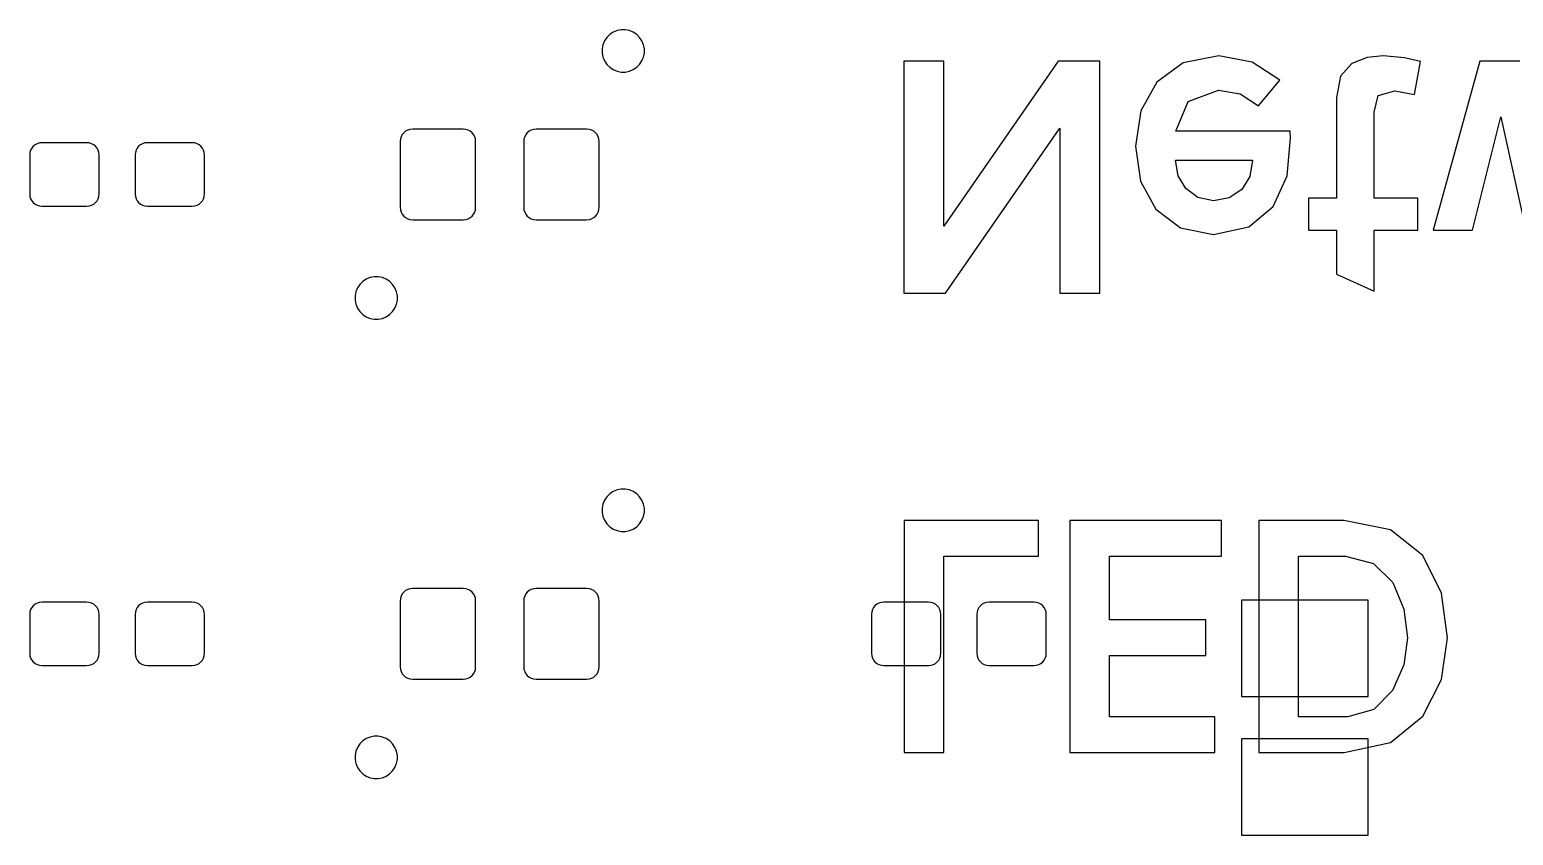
# Model space of a CAD drawing. Extents: x 169 to 33241, y 66 to 35500.
# Drawn here: x 169.3 to 193.92, y 146.32 to 159.69 of the extents above; entities that cross this region are included whole.
import ezdxf

# ---------------------------------------------------------------- set-up
doc = ezdxf.new("R2010")
doc.units = 0

msp = doc.modelspace()

# ---------------------------------------------------------------- linework, layer by layer
at = {"layer": 'Construction'}
for p, q in [((178.8749, 159.5593), (178.8365, 159.5016)), ((178.9238, 159.6081), (178.8749, 159.5593)), ((178.9813, 159.6464), (178.9238, 159.6081)), ((179.0334, 159.668), (178.9813, 159.6464)), ((179.0452, 159.673), (179.0334, 159.668)), ((179.113, 159.6865), (179.0452, 159.673)), ((179.1822, 159.6865), (179.113, 159.6865)), ((179.25, 159.673), (179.1822, 159.6865)), ((179.2618, 159.668), (179.25, 159.673)), ((179.3139, 159.6464), (179.2618, 159.668)), ((179.3714, 159.6081), (179.3139, 159.6464)), ((179.4203, 159.5593), (179.3714, 159.6081)), ((179.4587, 159.5016), (179.4203, 159.5593)), ((178.8101, 159.4379), (178.7966, 159.3701)), ((178.7966, 159.3701), (178.7966, 159.301)), ((178.8365, 159.5016), (178.8101, 159.4379)), ((178.8101, 159.4379), (178.8101, 159.4379)), ((179.4852, 159.4379), (179.4587, 159.5016)), ((179.4987, 159.3701), (179.4852, 159.4379)), ((179.4852, 159.4379), (179.4852, 159.4379)), ((179.4987, 159.301), (179.4987, 159.3701)), ((178.7966, 159.301), (178.8101, 159.2332)), ((178.8101, 159.2332), (178.8256, 159.1956)), ((178.8256, 159.1956), (178.8366, 159.1692)), ((178.8366, 159.1692), (178.875, 159.1118)), ((178.875, 159.1118), (178.9239, 159.0628)), ((179.3714, 159.0628), (179.4203, 159.1118)), ((179.4203, 159.1118), (179.4587, 159.1692)), ((179.4587, 159.1692), (179.4697, 159.1956)), ((179.4697, 159.1956), (179.4852, 159.2332)), ((179.4852, 159.2332), (179.4987, 159.301)), ((178.9239, 159.0628), (178.9814, 159.0244)), ((178.9814, 159.0244), (179.0453, 158.998)), ((179.0453, 158.998), (179.0453, 158.998)), ((179.0453, 158.998), (179.0453, 158.998)), ((179.0453, 158.998), (179.1131, 158.9845)), ((179.1131, 158.9845), (179.1823, 158.9845)), ((179.1823, 158.9845), (179.25, 158.998)), ((179.25, 158.998), (179.3139, 159.0244)), ((179.25, 158.998), (179.25, 158.998)), ((179.25, 158.998), (179.25, 158.998)), ((179.3139, 159.0244), (179.3714, 159.0628)), ((175.4507, 157.87431), (175.4467, 157.82881)), ((175.4621, 157.91191), (175.4507, 157.87431)), ((175.4807, 157.94671), (175.4621, 157.91191)), ((175.5057, 157.97721), (175.4807, 157.94671)), ((175.5362, 158.00211), (175.5057, 157.97721)), ((175.571, 158.02061), (175.5362, 158.00211)), ((175.6087, 158.03201), (175.571, 158.02061)), ((175.654, 158.03701), (175.6087, 158.03201)), ((176.4907, 158.03701), (175.654, 158.03701)), ((176.536, 158.03201), (176.4907, 158.03701)), ((176.5737, 158.02061), (176.536, 158.03201)), ((176.6085, 158.00211), (176.5737, 158.02061)), ((176.639, 157.97721), (176.6085, 158.00211)), ((176.664, 157.94671), (176.639, 157.97721)), ((176.6826, 157.91191), (176.664, 157.94671)), ((176.694, 157.87431), (176.6826, 157.91191)), ((176.698, 157.82881), (176.694, 157.87431)), ((177.50082, 157.87431), (177.49682, 157.82881)), ((177.51222, 157.91191), (177.50082, 157.87431)), ((177.53082, 157.94671), (177.51222, 157.91191)), ((177.55582, 157.97721), (177.53082, 157.94671)), ((177.58632, 158.00211), (177.55582, 157.97721)), ((177.62102, 158.02061), (177.58632, 158.00211)), ((177.65872, 158.03201), (177.62102, 158.02061)), ((177.70402, 158.03701), (177.65872, 158.03201)), ((178.5407, 158.03701), (177.70402, 158.03701)), ((178.586, 158.03201), (178.5407, 158.03701)), ((178.6237, 158.02061), (178.586, 158.03201)), ((178.6585, 158.00211), (178.6237, 158.02061)), ((178.6889, 157.97721), (178.6585, 158.00211)), ((178.7139, 157.94671), (178.6889, 157.97721)), ((178.7325, 157.91191), (178.7139, 157.94671)), ((178.7439, 157.87431), (178.7325, 157.91191)), ((178.7479, 157.82881), (178.7439, 157.87431)), ((169.30087, 157.65006), (169.29687, 157.60486)), ((169.29687, 157.60486), (169.29687, 156.9663)), ((169.31227, 157.68766), (169.30087, 157.65006)), ((169.33077, 157.72216), (169.31227, 157.68766)), ((169.35567, 157.75236), (169.33077, 157.72216)), ((169.38597, 157.77726), (169.35567, 157.75236)), ((169.42057, 157.79586), (169.38597, 157.77726)), ((169.45807, 157.80706), (169.42057, 157.79586)), ((169.50317, 157.81206), (169.45807, 157.80706)), ((170.2419, 157.81206), (169.50317, 157.81206)), ((170.287, 157.80706), (170.2419, 157.81206)), ((170.3245, 157.79586), (170.287, 157.80706)), ((170.3591, 157.77726), (170.3245, 157.79586)), ((170.3894, 157.75236), (170.3591, 157.77726)), ((170.4143, 157.72216), (170.3894, 157.75236)), ((170.4328, 157.68766), (170.4143, 157.72216)), ((170.4442, 157.65006), (170.4328, 157.68766)), ((170.4482, 157.60486), (170.4442, 157.65006)), ((170.4482, 156.9663), (170.4482, 157.60486)), ((171.051, 157.65006), (171.047, 157.60486)), ((171.047, 157.60486), (171.047, 156.9663)), ((171.0624, 157.68766), (171.051, 157.65006)), ((171.0809, 157.72216), (171.0624, 157.68766)), ((171.1057, 157.75236), (171.0809, 157.72216)), ((171.136, 157.77726), (171.1057, 157.75236)), ((171.1706, 157.79586), (171.136, 157.77726)), ((171.2081, 157.80706), (171.1706, 157.79586)), ((171.2532, 157.81206), (171.2081, 157.80706)), ((171.9919, 157.81206), (171.2532, 157.81206)), ((172.037, 157.80706), (171.9919, 157.81206)), ((172.0745, 157.79586), (172.037, 157.80706)), ((172.109, 157.77726), (172.0745, 157.79586)), ((172.1393, 157.75236), (172.109, 157.77726)), ((172.1642, 157.72216), (172.1393, 157.75236)), ((172.1827, 157.68766), (172.1642, 157.72216)), ((172.1941, 157.65006), (172.1827, 157.68766)), ((172.1981, 157.60486), (172.1941, 157.65006)), ((172.1981, 156.9663), (172.1981, 157.60486)), ((175.4467, 157.82881), (175.4467, 156.7422)), ((176.698, 156.7422), (176.698, 157.82881)), ((177.49682, 157.82881), (177.49682, 156.7422)), ((178.7479, 156.7422), (178.7479, 157.82881)), ((169.29687, 156.9663), (169.30087, 156.9211)), ((169.30087, 156.9211), (169.31227, 156.8835)), ((169.31227, 156.8835), (169.33077, 156.8489)), ((170.4143, 156.8489), (170.4328, 156.8835)), ((170.4328, 156.8835), (170.4442, 156.9211)), ((170.4442, 156.9211), (170.4482, 156.9663)), ((171.047, 156.9663), (171.051, 156.9211)), ((171.051, 156.9211), (171.0624, 156.8835)), ((171.0624, 156.8835), (171.0809, 156.8489)), ((172.1642, 156.8489), (172.1827, 156.8835)), ((172.1827, 156.8835), (172.1941, 156.9211)), ((172.1941, 156.9211), (172.1981, 156.9663)), ((169.33077, 156.8489), (169.35567, 156.8187)), ((169.35567, 156.8187), (169.38597, 156.7938)), ((169.38597, 156.7938), (169.42057, 156.7752)), ((169.42057, 156.7752), (169.45807, 156.764)), ((169.45807, 156.764), (169.50317, 156.759)), ((169.50317, 156.759), (170.2419, 156.759)), ((170.2419, 156.759), (170.287, 156.764)), ((170.287, 156.764), (170.3245, 156.7752)), ((170.3245, 156.7752), (170.3591, 156.7938)), ((170.3591, 156.7938), (170.3894, 156.8187)), ((170.3894, 156.8187), (170.4143, 156.8489)), ((171.0809, 156.8489), (171.1057, 156.8187)), ((171.1057, 156.8187), (171.136, 156.7938)), ((171.136, 156.7938), (171.1706, 156.7752)), ((171.1706, 156.7752), (171.2081, 156.764)), ((171.2081, 156.764), (171.2532, 156.759)), ((171.2532, 156.759), (171.9919, 156.759)), ((171.9919, 156.759), (172.037, 156.764)), ((172.037, 156.764), (172.0745, 156.7752)), ((172.0745, 156.7752), (172.109, 156.7938)), ((172.109, 156.7938), (172.1393, 156.8187)), ((172.1393, 156.8187), (172.1642, 156.8489)), ((175.4467, 156.7422), (175.4507, 156.6967)), ((175.4507, 156.6967), (175.4621, 156.6591)), ((175.4621, 156.6591), (175.4807, 156.6243)), ((175.4807, 156.6243), (175.5057, 156.5938)), ((176.639, 156.5938), (176.664, 156.6243)), ((176.664, 156.6243), (176.6826, 156.6591)), ((176.6826, 156.6591), (176.694, 156.6967)), ((176.694, 156.6967), (176.698, 156.7422)), ((177.49682, 156.7422), (177.50082, 156.6967)), ((177.50082, 156.6967), (177.51222, 156.6591)), ((177.51222, 156.6591), (177.53082, 156.6243)), ((177.53082, 156.6243), (177.55582, 156.5938)), ((178.6889, 156.5938), (178.7139, 156.6243)), ((178.7139, 156.6243), (178.7325, 156.6591)), ((178.7325, 156.6591), (178.7439, 156.6967)), ((178.7439, 156.6967), (178.7479, 156.7422)), ((175.5057, 156.5938), (175.5362, 156.5689)), ((175.5362, 156.5689), (175.571, 156.5504)), ((175.571, 156.5504), (175.6087, 156.539)), ((175.6087, 156.539), (175.654, 156.534)), ((175.654, 156.534), (176.4907, 156.534)), ((176.4907, 156.534), (176.536, 156.539)), ((176.536, 156.539), (176.5737, 156.5504)), ((176.5737, 156.5504), (176.6085, 156.5689)), ((176.6085, 156.5689), (176.639, 156.5938)), ((177.55582, 156.5938), (177.58632, 156.5689)), ((177.58632, 156.5689), (177.62102, 156.5504)), ((177.62102, 156.5504), (177.65872, 156.539)), ((177.65872, 156.539), (177.70402, 156.534)), ((177.70402, 156.534), (178.5407, 156.534)), ((178.5407, 156.534), (178.586, 156.539)), ((178.586, 156.539), (178.6237, 156.5504)), ((178.6237, 156.5504), (178.6585, 156.5689)), ((178.6585, 156.5689), (178.6889, 156.5938)), ((174.7367, 155.4021), (174.7102, 155.3381)), ((174.7751, 155.4595), (174.7367, 155.4021)), ((174.824, 155.5085), (174.7751, 155.4595)), ((174.8815, 155.5469), (174.824, 155.5085)), ((174.9336, 155.5685), (174.8815, 155.5469)), ((174.9454, 155.5735), (174.9336, 155.5685)), ((175.0132, 155.587), (174.9454, 155.5735)), ((175.0823, 155.587), (175.0132, 155.587)), ((175.1501, 155.5735), (175.0823, 155.587)), ((175.1619, 155.5685), (175.1501, 155.5735)), ((175.214, 155.5469), (175.1619, 155.5685)), ((175.2715, 155.5085), (175.214, 155.5469)), ((175.3204, 155.4595), (175.2715, 155.5085)), ((175.3588, 155.4021), (175.3204, 155.4595)), ((175.3853, 155.3381), (175.3588, 155.4021)), ((174.7102, 155.3381), (174.6967, 155.2703)), ((174.6967, 155.2703), (174.6967, 155.2012)), ((174.6967, 155.2012), (174.7102, 155.1334)), ((174.7102, 155.3381), (174.7102, 155.3381)), ((174.7102, 155.1334), (174.7152, 155.1217)), ((175.3803, 155.1217), (175.3853, 155.1334)), ((175.3988, 155.2703), (175.3853, 155.3381)), ((175.3853, 155.3381), (175.3853, 155.3381)), ((175.3853, 155.1334), (175.3988, 155.2012)), ((175.3988, 155.2012), (175.3988, 155.2703)), ((174.7152, 155.1217), (174.7368, 155.0696)), ((174.7368, 155.0696), (174.7752, 155.0119)), ((174.7752, 155.0119), (174.8241, 154.9631)), ((174.8241, 154.9631), (174.8816, 154.9247)), ((174.8816, 154.9247), (174.9455, 154.898)), ((174.9455, 154.898), (174.9455, 154.898)), ((174.9455, 154.898), (174.9455, 154.898)), ((174.9455, 154.898), (175.0133, 154.8845)), ((175.0133, 154.8845), (175.0824, 154.8845)), ((175.0824, 154.8845), (175.15, 154.898)), ((175.15, 154.898), (175.2139, 154.9247)), ((175.15, 154.898), (175.15, 154.898)), ((175.15, 154.898), (175.15, 154.898)), ((175.2139, 154.9247), (175.2714, 154.9631)), ((175.2714, 154.9631), (175.3203, 155.0119)), ((175.3203, 155.0119), (175.3587, 155.0696)), ((175.3587, 155.0696), (175.3803, 155.1217)), ((178.875, 151.9393), (178.8366, 151.8816)), ((178.9239, 151.9881), (178.875, 151.9393)), ((178.9814, 152.0265), (178.9239, 151.9881)), ((179.0335, 152.0481), (178.9814, 152.0265)), ((179.0453, 152.0531), (179.0335, 152.0481)), ((179.1131, 152.0666), (179.0453, 152.0531)), ((179.1823, 152.0666), (179.1131, 152.0666)), ((179.2501, 152.0531), (179.1823, 152.0666)), ((179.2619, 152.0481), (179.2501, 152.0531)), ((179.314, 152.0265), (179.2619, 152.0481)), ((179.3715, 151.9881), (179.314, 152.0265)), ((179.4204, 151.9393), (179.3715, 151.9881)), ((179.4588, 151.8816), (179.4204, 151.9393)), ((178.8102, 151.8179), (178.7967, 151.7501)), ((178.7967, 151.7501), (178.7967, 151.681)), ((178.7967, 151.681), (178.8102, 151.6132)), ((178.8366, 151.8816), (178.8102, 151.8179)), ((178.8102, 151.8179), (178.8102, 151.8179)), ((179.4853, 151.8179), (179.4588, 151.8816)), ((179.4988, 151.7501), (179.4853, 151.8179)), ((179.4853, 151.8179), (179.4853, 151.8179)), ((179.4853, 151.6132), (179.4988, 151.681)), ((179.4988, 151.681), (179.4988, 151.7501)), ((178.8102, 151.6132), (178.8152, 151.6013)), ((178.8152, 151.6013), (178.8368, 151.5492)), ((178.8368, 151.5492), (178.8752, 151.4918)), ((178.8752, 151.4918), (178.9241, 151.4428)), ((178.9241, 151.4428), (178.9816, 151.4044)), ((179.3139, 151.4044), (179.3714, 151.4428)), ((179.3714, 151.4428), (179.4203, 151.4918)), ((179.4203, 151.4918), (179.4587, 151.5492)), ((179.4587, 151.5492), (179.4803, 151.6013)), ((179.4803, 151.6013), (179.4853, 151.6132)), ((178.9816, 151.4044), (179.0455, 151.378)), ((179.0455, 151.378), (179.0455, 151.378)), ((179.0455, 151.378), (179.0455, 151.378)), ((179.0455, 151.378), (179.1133, 151.3645)), ((179.1133, 151.3645), (179.1825, 151.3645)), ((179.1825, 151.3645), (179.25, 151.378)), ((179.25, 151.378), (179.3139, 151.4044)), ((179.25, 151.378), (179.25, 151.378)), ((179.25, 151.378), (179.25, 151.378)), ((175.4507, 150.25441), (175.4467, 150.20891)), ((175.4467, 150.20891), (175.4467, 149.1223)), ((175.4621, 150.29201), (175.4507, 150.25441)), ((175.4807, 150.32681), (175.4621, 150.29201)), ((175.5057, 150.35731), (175.4807, 150.32681)), ((175.5362, 150.38221), (175.5057, 150.35731)), ((175.571, 150.40081), (175.5362, 150.38221)), ((175.6087, 150.41221), (175.571, 150.40081)), ((175.654, 150.41721), (175.6087, 150.41221)), ((176.4907, 150.41721), (175.654, 150.41721)), ((176.536, 150.41221), (176.4907, 150.41721)), ((176.5737, 150.40081), (176.536, 150.41221)), ((176.6085, 150.38221), (176.5737, 150.40081)), ((176.639, 150.35731), (176.6085, 150.38221)), ((176.664, 150.32681), (176.639, 150.35731)), ((176.6826, 150.29201), (176.664, 150.32681)), ((176.694, 150.25441), (176.6826, 150.29201)), ((176.698, 150.20891), (176.694, 150.25441)), ((176.698, 149.1223), (176.698, 150.20891)), ((177.50082, 150.25441), (177.49682, 150.20891)), ((177.49682, 150.20891), (177.49682, 149.1223)), ((177.51222, 150.29201), (177.50082, 150.25441)), ((177.53082, 150.32681), (177.51222, 150.29201)), ((177.55582, 150.35731), (177.53082, 150.32681)), ((177.58632, 150.38221), (177.55582, 150.35731)), ((177.62102, 150.40081), (177.58632, 150.38221)), ((177.65872, 150.41221), (177.62102, 150.40081)), ((177.70402, 150.41721), (177.65872, 150.41221)), ((178.5407, 150.41721), (177.70402, 150.41721)), ((178.586, 150.41221), (178.5407, 150.41721)), ((178.6237, 150.40081), (178.586, 150.41221)), ((178.6585, 150.38221), (178.6237, 150.40081)), ((178.6889, 150.35731), (178.6585, 150.38221)), ((178.7139, 150.32681), (178.6889, 150.35731)), ((178.7325, 150.29201), (178.7139, 150.32681)), ((178.7439, 150.25441), (178.7325, 150.29201)), ((178.7479, 150.20891), (178.7439, 150.25441)), ((178.7479, 149.1223), (178.7479, 150.20891)), ((191.509, 150.226), (189.4069, 150.226)), ((189.4069, 150.226), (189.4069, 148.62402)), ((191.509, 148.62402), (191.509, 150.226)), ((169.30087, 150.02996), (169.29687, 149.98476)), ((169.29687, 149.98476), (169.29687, 149.3462)), ((169.31227, 150.06756), (169.30087, 150.02996)), ((169.33077, 150.10206), (169.31227, 150.06756)), ((169.35567, 150.13226), (169.33077, 150.10206)), ((169.38597, 150.15716), (169.35567, 150.13226)), ((169.42057, 150.17566), (169.38597, 150.15716)), ((169.45807, 150.18686), (169.42057, 150.17566)), ((169.50317, 150.19186), (169.45807, 150.18686)), ((170.2419, 150.19186), (169.50317, 150.19186)), ((170.287, 150.18686), (170.2419, 150.19186)), ((170.3245, 150.17566), (170.287, 150.18686)), ((170.3591, 150.15716), (170.3245, 150.17566)), ((170.3894, 150.13226), (170.3591, 150.15716)), ((170.4143, 150.10206), (170.3894, 150.13226)), ((170.4328, 150.06756), (170.4143, 150.10206)), ((170.4442, 150.02996), (170.4328, 150.06756)), ((170.4482, 149.98476), (170.4442, 150.02996)), ((170.4482, 149.3462), (170.4482, 149.98476)), ((171.051, 150.02996), (171.047, 149.98476)), ((171.047, 149.98476), (171.047, 149.3462)), ((171.0624, 150.06756), (171.051, 150.02996)), ((171.0809, 150.10206), (171.0624, 150.06756)), ((171.1057, 150.13226), (171.0809, 150.10206)), ((171.136, 150.15716), (171.1057, 150.13226)), ((171.1706, 150.17566), (171.136, 150.15716)), ((171.2081, 150.18686), (171.1706, 150.17566)), ((171.2532, 150.19186), (171.2081, 150.18686)), ((171.9919, 150.19186), (171.2532, 150.19186)), ((172.037, 150.18686), (171.9919, 150.19186)), ((172.0745, 150.17566), (172.037, 150.18686)), ((172.109, 150.15716), (172.0745, 150.17566)), ((172.1393, 150.13226), (172.109, 150.15716)), ((172.1642, 150.10206), (172.1393, 150.13226)), ((172.1827, 150.06756), (172.1642, 150.10206)), ((172.1941, 150.02996), (172.1827, 150.06756)), ((172.1981, 149.98476), (172.1941, 150.02996)), ((172.1981, 149.3462), (172.1981, 149.98476)), ((183.27087, 150.02996), (183.26687, 149.98476)), ((183.26687, 149.98476), (183.26687, 149.3462)), ((183.28227, 150.06756), (183.27087, 150.02996)), ((183.30077, 150.10206), (183.28227, 150.06756)), ((183.32567, 150.13226), (183.30077, 150.10206)), ((183.35597, 150.15716), (183.32567, 150.13226)), ((183.39057, 150.17566), (183.35597, 150.15716)), ((183.42807, 150.18686), (183.39057, 150.17566)), ((183.47317, 150.19186), (183.42807, 150.18686)), ((184.2119, 150.19186), (183.47317, 150.19186)), ((184.257, 150.18686), (184.2119, 150.19186)), ((184.2945, 150.17566), (184.257, 150.18686)), ((184.3291, 150.15716), (184.2945, 150.17566)), ((184.3594, 150.13226), (184.3291, 150.15716)), ((184.3843, 150.10206), (184.3594, 150.13226)), ((184.4028, 150.06756), (184.3843, 150.10206)), ((184.4142, 150.02996), (184.4028, 150.06756)), ((184.4182, 149.98476), (184.4142, 150.02996)), ((184.4182, 149.3462), (184.4182, 149.98476)), ((185.021, 150.02996), (185.017, 149.98476)), ((185.017, 149.98476), (185.017, 149.3462)), ((185.0324, 150.06756), (185.021, 150.02996)), ((185.0509, 150.10206), (185.0324, 150.06756)), ((185.0757, 150.13226), (185.0509, 150.10206)), ((185.106, 150.15716), (185.0757, 150.13226)), ((185.1406, 150.17566), (185.106, 150.15716)), ((185.1781, 150.18686), (185.1406, 150.17566)), ((185.2232, 150.19186), (185.1781, 150.18686)), ((185.9619, 150.19186), (185.2232, 150.19186)), ((186.007, 150.18686), (185.9619, 150.19186)), ((186.0445, 150.17566), (186.007, 150.18686)), ((186.079, 150.15716), (186.0445, 150.17566)), ((186.1093, 150.13226), (186.079, 150.15716)), ((186.1342, 150.10206), (186.1093, 150.13226)), ((186.1527, 150.06756), (186.1342, 150.10206)), ((186.1641, 150.02996), (186.1527, 150.06756)), ((186.1681, 149.98476), (186.1641, 150.02996)), ((186.1681, 149.3462), (186.1681, 149.98476)), ((169.29687, 149.3462), (169.30087, 149.301)), ((169.30087, 149.301), (169.31227, 149.2634)), ((169.31227, 149.2634), (169.33077, 149.2289)), ((169.33077, 149.2289), (169.35567, 149.1987)), ((170.3894, 149.1987), (170.4143, 149.2289)), ((170.4143, 149.2289), (170.4328, 149.2634)), ((170.4328, 149.2634), (170.4442, 149.301)), ((170.4442, 149.301), (170.4482, 149.3462)), ((171.047, 149.3462), (171.051, 149.301)), ((171.051, 149.301), (171.0624, 149.2634)), ((171.0624, 149.2634), (171.0809, 149.2289)), ((171.0809, 149.2289), (171.1057, 149.1987)), ((172.1393, 149.1987), (172.1642, 149.2289)), ((172.1642, 149.2289), (172.1827, 149.2634)), ((172.1827, 149.2634), (172.1941, 149.301)), ((172.1941, 149.301), (172.1981, 149.3462)), ((183.26687, 149.3462), (183.27087, 149.301)), ((183.27087, 149.301), (183.28227, 149.2634)), ((183.28227, 149.2634), (183.30077, 149.2289)), ((183.30077, 149.2289), (183.32567, 149.1987)), ((184.3594, 149.1987), (184.3843, 149.2289)), ((184.3843, 149.2289), (184.4028, 149.2634)), ((184.4028, 149.2634), (184.4142, 149.301)), ((184.4142, 149.301), (184.4182, 149.3462)), ((185.017, 149.3462), (185.021, 149.301)), ((185.021, 149.301), (185.0324, 149.2634)), ((185.0324, 149.2634), (185.0509, 149.2289)), ((185.0509, 149.2289), (185.0757, 149.1987)), ((186.1093, 149.1987), (186.1342, 149.2289)), ((186.1342, 149.2289), (186.1527, 149.2634)), ((186.1527, 149.2634), (186.1641, 149.301)), ((186.1641, 149.301), (186.1681, 149.3462)), ((169.35567, 149.1987), (169.38597, 149.1738)), ((169.38597, 149.1738), (169.42057, 149.1552)), ((169.42057, 149.1552), (169.45807, 149.144)), ((169.45807, 149.144), (169.50317, 149.139)), ((169.50317, 149.139), (170.2419, 149.139)), ((170.2419, 149.139), (170.287, 149.144)), ((170.287, 149.144), (170.3245, 149.1552)), ((170.3245, 149.1552), (170.3591, 149.1738)), ((170.3591, 149.1738), (170.3894, 149.1987)), ((171.1057, 149.1987), (171.136, 149.1738)), ((171.136, 149.1738), (171.1706, 149.1552)), ((171.1706, 149.1552), (171.2081, 149.144)), ((171.2081, 149.144), (171.2532, 149.139)), ((171.2532, 149.139), (171.9919, 149.139)), ((171.9919, 149.139), (172.037, 149.144)), ((172.037, 149.144), (172.0745, 149.1552)), ((172.0745, 149.1552), (172.109, 149.1738)), ((172.109, 149.1738), (172.1393, 149.1987)), ((175.4467, 149.1223), (175.4507, 149.0768)), ((175.4507, 149.0768), (175.4621, 149.0392)), ((175.4621, 149.0392), (175.4807, 149.0044)), ((175.4807, 149.0044), (175.5057, 148.9739)), ((175.5057, 148.9739), (175.5362, 148.949)), ((176.6085, 148.949), (176.639, 148.9739)), ((176.639, 148.9739), (176.664, 149.0044)), ((176.664, 149.0044), (176.6826, 149.0392)), ((176.6826, 149.0392), (176.694, 149.0768)), ((176.694, 149.0768), (176.698, 149.1223)), ((177.49682, 149.1223), (177.50082, 149.0768)), ((177.50082, 149.0768), (177.51222, 149.0392)), ((177.51222, 149.0392), (177.53082, 149.0044)), ((177.53082, 149.0044), (177.55582, 148.9739)), ((177.55582, 148.9739), (177.58632, 148.949)), ((178.6585, 148.949), (178.6889, 148.9739)), ((178.6889, 148.9739), (178.7139, 149.0044)), ((178.7139, 149.0044), (178.7325, 149.0392)), ((178.7325, 149.0392), (178.7439, 149.0768)), ((178.7439, 149.0768), (178.7479, 149.1223)), ((183.32567, 149.1987), (183.35597, 149.1738)), ((183.35597, 149.1738), (183.39057, 149.1552)), ((183.39057, 149.1552), (183.42807, 149.144)), ((183.42807, 149.144), (183.47317, 149.139)), ((183.47317, 149.139), (184.2119, 149.139)), ((184.2119, 149.139), (184.257, 149.144)), ((184.257, 149.144), (184.2945, 149.1552)), ((184.2945, 149.1552), (184.3291, 149.1738)), ((184.3291, 149.1738), (184.3594, 149.1987)), ((185.0757, 149.1987), (185.106, 149.1738)), ((185.106, 149.1738), (185.1406, 149.1552)), ((185.1406, 149.1552), (185.1781, 149.144)), ((185.1781, 149.144), (185.2232, 149.139)), ((185.2232, 149.139), (185.9619, 149.139)), ((185.9619, 149.139), (186.007, 149.144)), ((186.007, 149.144), (186.0445, 149.1552)), ((186.0445, 149.1552), (186.079, 149.1738)), ((186.079, 149.1738), (186.1093, 149.1987)), ((175.5362, 148.949), (175.571, 148.9304)), ((175.571, 148.9304), (175.6087, 148.919)), ((175.6087, 148.919), (175.654, 148.914)), ((175.654, 148.914), (176.4907, 148.914)), ((176.4907, 148.914), (176.536, 148.919)), ((176.536, 148.919), (176.5737, 148.9304)), ((176.5737, 148.9304), (176.6085, 148.949)), ((177.58632, 148.949), (177.62102, 148.9304)), ((177.62102, 148.9304), (177.65872, 148.919)), ((177.65872, 148.919), (177.70402, 148.914)), ((177.70402, 148.914), (178.5407, 148.914)), ((178.5407, 148.914), (178.586, 148.919)), ((178.586, 148.919), (178.6237, 148.9304)), ((178.6237, 148.9304), (178.6585, 148.949)), ((189.4069, 148.62402), (191.509, 148.62402)), ((174.7367, 147.7821), (174.7102, 147.7181)), ((174.7751, 147.8395), (174.7367, 147.7821)), ((174.824, 147.8885), (174.7751, 147.8395)), ((174.8815, 147.9269), (174.824, 147.8885)), ((174.9336, 147.9485), (174.8815, 147.9269)), ((174.9454, 147.9535), (174.9336, 147.9485)), ((175.0132, 147.967), (174.9454, 147.9535)), ((175.0823, 147.967), (175.0132, 147.967)), ((175.1501, 147.9535), (175.0823, 147.967)), ((175.1619, 147.9485), (175.1501, 147.9535)), ((175.214, 147.9269), (175.1619, 147.9485)), ((175.2715, 147.8885), (175.214, 147.9269)), ((175.3204, 147.8395), (175.2715, 147.8885)), ((175.3588, 147.7821), (175.3204, 147.8395)), ((175.3853, 147.7181), (175.3588, 147.7821)), ((191.509, 147.926), (189.4069, 147.926)), ((189.4069, 147.926), (189.4069, 146.32377)), ((191.509, 146.32377), (191.509, 147.926)), ((174.7102, 147.7181), (174.6967, 147.6503)), ((174.6967, 147.6503), (174.6967, 147.5812)), ((174.6967, 147.5812), (174.7102, 147.5134)), ((174.7102, 147.7181), (174.7102, 147.7181)), ((174.7102, 147.5134), (174.7152, 147.5017)), ((174.7152, 147.5017), (174.7368, 147.4496)), ((175.3587, 147.4496), (175.3803, 147.5017)), ((175.3803, 147.5017), (175.3853, 147.5134)), ((175.3988, 147.6503), (175.3853, 147.7181)), ((175.3853, 147.7181), (175.3853, 147.7181)), ((175.3853, 147.5134), (175.3988, 147.5812)), ((175.3988, 147.5812), (175.3988, 147.6503)), ((174.7368, 147.4496), (174.7752, 147.3919)), ((174.7752, 147.3919), (174.8241, 147.3431)), ((174.8241, 147.3431), (174.8816, 147.3047)), ((174.8816, 147.3047), (174.9455, 147.278)), ((174.9455, 147.278), (174.9455, 147.278)), ((174.9455, 147.278), (174.9455, 147.278)), ((174.9455, 147.278), (175.0133, 147.2645)), ((175.0133, 147.2645), (175.0824, 147.2645)), ((175.0824, 147.2645), (175.15, 147.278)), ((175.15, 147.278), (175.2139, 147.3047)), ((175.15, 147.278), (175.15, 147.278)), ((175.15, 147.278), (175.15, 147.278)), ((175.2139, 147.3047), (175.2714, 147.3431)), ((175.2714, 147.3431), (175.3203, 147.3919)), ((175.3203, 147.3919), (175.3587, 147.4496)), ((189.4069, 146.32377), (191.509, 146.32377))]:
    msp.add_line(p, q, dxfattribs=at)
at = {"layer": 'Layer 1'}
for p, q in [((184.46903, 159.166), (183.80722, 159.166)), ((183.80722, 159.166), (183.80722, 155.31368)), ((186.36556, 159.166), (184.46903, 156.42492)), ((184.46903, 156.42492), (184.46903, 159.166)), ((187.057, 159.166), (186.36556, 159.166)), ((187.057, 155.31368), (187.057, 159.166)), ((188.44, 159.13656), (188.00538, 158.81553)), ((189.03267, 159.25015), (188.44, 159.13656)), ((189.58582, 159.14644), (189.03267, 159.25015)), ((190.04514, 158.8501), (189.58582, 159.14644)), ((191.24011, 159.1265), (191.05244, 158.91413)), ((191.492, 159.2253), (191.24011, 159.1265)), ((191.7587, 159.2549), (191.492, 159.2253)), ((192.1143, 159.2203), (191.7587, 159.2549)), ((192.381, 159.161), (192.1143, 159.2203)), ((192.27722, 158.6128), (192.381, 159.161)), ((193.36426, 159.16628), (192.58885, 156.361)), ((194.02607, 159.16628), (193.36426, 159.16628)), ((189.68954, 158.42536), (190.04514, 158.8501)), ((191.05244, 158.91413), (190.98324, 158.56347)), ((188.00538, 158.81553), (187.73868, 158.3414)), ((188.52396, 158.49454), (189.02773, 158.68222)), ((189.02773, 158.68222), (189.38827, 158.62292)), ((189.38827, 158.62292), (189.68954, 158.42536)), ((191.61048, 158.31652), (191.67468, 158.5931)), ((191.67468, 158.5931), (191.95125, 158.6721)), ((191.95125, 158.6721), (192.27722, 158.6128)), ((187.73868, 158.3414), (187.64978, 157.75367)), ((188.32147, 158.0056), (188.52396, 158.49454)), ((190.98324, 158.56347), (190.98324, 156.89413)), ((191.61048, 156.89413), (191.61048, 158.31652)), ((193.24079, 156.361), (193.71492, 158.24271)), ((193.71492, 158.24271), (194.12484, 156.361)), ((184.49866, 155.31368), (186.39519, 158.05475)), ((186.39519, 158.05475), (186.39519, 155.31368)), ((190.218, 158.0056), (188.32147, 158.0056)), ((190.16865, 157.26472), (190.22295, 157.89196)), ((190.223, 157.892), (190.218, 158.0056)), ((190.22295, 157.89196), (190.223, 157.892)), ((187.64978, 157.75367), (187.73378, 157.17582)), ((188.31165, 157.52155), (189.59082, 157.52158)), ((188.35615, 157.26473), (188.31165, 157.52155)), ((189.59082, 157.52158), (189.54642, 157.24995)), ((187.73378, 157.17582), (187.98566, 156.71157)), ((188.48456, 157.05236), (188.35615, 157.26473)), ((189.54642, 157.24995), (189.41307, 157.03757)), ((189.93652, 156.75602), (190.16865, 157.26472)), ((188.68212, 156.90419), (188.48456, 157.05236)), ((188.94388, 156.84989), (188.68212, 156.90419)), ((189.20564, 156.89929), (188.94388, 156.84989)), ((189.41307, 157.03757), (189.20564, 156.89929)), ((190.98324, 156.89413), (190.51899, 156.89413)), ((190.51899, 156.89413), (190.51899, 156.36073)), ((192.3365, 156.89413), (191.61048, 156.89413)), ((192.3365, 156.36073), (192.3365, 156.89413)), ((187.98566, 156.71157), (188.39559, 156.40042)), ((189.53153, 156.41524), (189.93652, 156.75602)), ((188.39559, 156.40042), (188.94381, 156.28682)), ((188.94381, 156.28682), (189.53153, 156.41524)), ((190.51899, 156.36073), (190.98324, 156.36073)), ((190.98324, 156.36073), (190.98324, 155.62977)), ((191.61048, 155.34826), (191.61048, 156.36073)), ((191.61048, 156.36073), (192.3365, 156.36073)), ((192.58885, 156.361), (193.24079, 156.361)), ((190.98324, 155.62977), (191.61048, 155.34826)), ((183.80722, 155.31368), (184.49866, 155.31368)), ((186.39519, 155.31368), (187.057, 155.31368)), ((186.04, 151.548), (183.80763, 151.548)), ((183.80763, 151.548), (183.80763, 147.69568)), ((186.04, 150.95534), (186.04, 151.548)), ((189.077, 151.548), (186.55817, 151.548)), ((186.55817, 151.548), (186.55817, 147.69568)), ((189.077, 150.95534), (189.077, 151.548)), ((191.10725, 151.54785), (189.69473, 151.54785)), ((189.69473, 151.54785), (189.69473, 147.69553)), ((191.88265, 151.38981), (191.10725, 151.54785)), ((192.41605, 150.96507), (191.88265, 151.38981)), ((184.46944, 147.69568), (184.46944, 150.95534)), ((184.46944, 150.95534), (186.04, 150.95534)), ((187.21998, 149.89842), (187.21998, 150.95534)), ((187.21998, 150.95534), (189.077, 150.95534)), ((190.35657, 148.28819), (190.35657, 150.95519)), ((190.35657, 150.95519), (191.13691, 150.95519)), ((191.13691, 150.95519), (191.60117, 150.83172)), ((192.7272, 150.34277), (192.41605, 150.96507)), ((191.60117, 150.83172), (191.92219, 150.51563)), ((191.92219, 150.51563), (192.10493, 150.07607)), ((192.826, 149.597), (192.7272, 150.34277)), ((192.10493, 150.07607), (192.16423, 149.597)), ((188.81524, 149.89842), (187.21998, 149.89842)), ((188.81524, 149.30575), (188.81524, 149.89842)), ((192.16419, 149.597), (192.09999, 149.1525)), ((192.16423, 149.597), (192.16419, 149.597)), ((192.7272, 148.90555), (192.826, 149.597)), ((192.826, 149.597), (192.826, 149.597)), ((187.21998, 148.28834), (187.21998, 149.30575)), ((187.21998, 149.30575), (188.81524, 149.30575)), ((192.09999, 149.1525), (191.91725, 148.72775)), ((191.91725, 148.72775), (191.6061, 148.41166)), ((192.41605, 148.29807), (192.7272, 148.90555)), ((188.9634, 148.28834), (187.21998, 148.28834)), ((188.9634, 147.69568), (188.9634, 148.28834)), ((191.17148, 148.28819), (190.35657, 148.28819)), ((191.6061, 148.41166), (191.17148, 148.28819)), ((191.88265, 147.86345), (192.41605, 148.29807)), ((191.11219, 147.69553), (191.88265, 147.86345)), ((183.80763, 147.69568), (184.46944, 147.69568)), ((186.55817, 147.69568), (188.9634, 147.69568)), ((189.69473, 147.69553), (191.11219, 147.69553))]:
    msp.add_line(p, q, dxfattribs=at)

doc.saveas('drawing.dxf')
